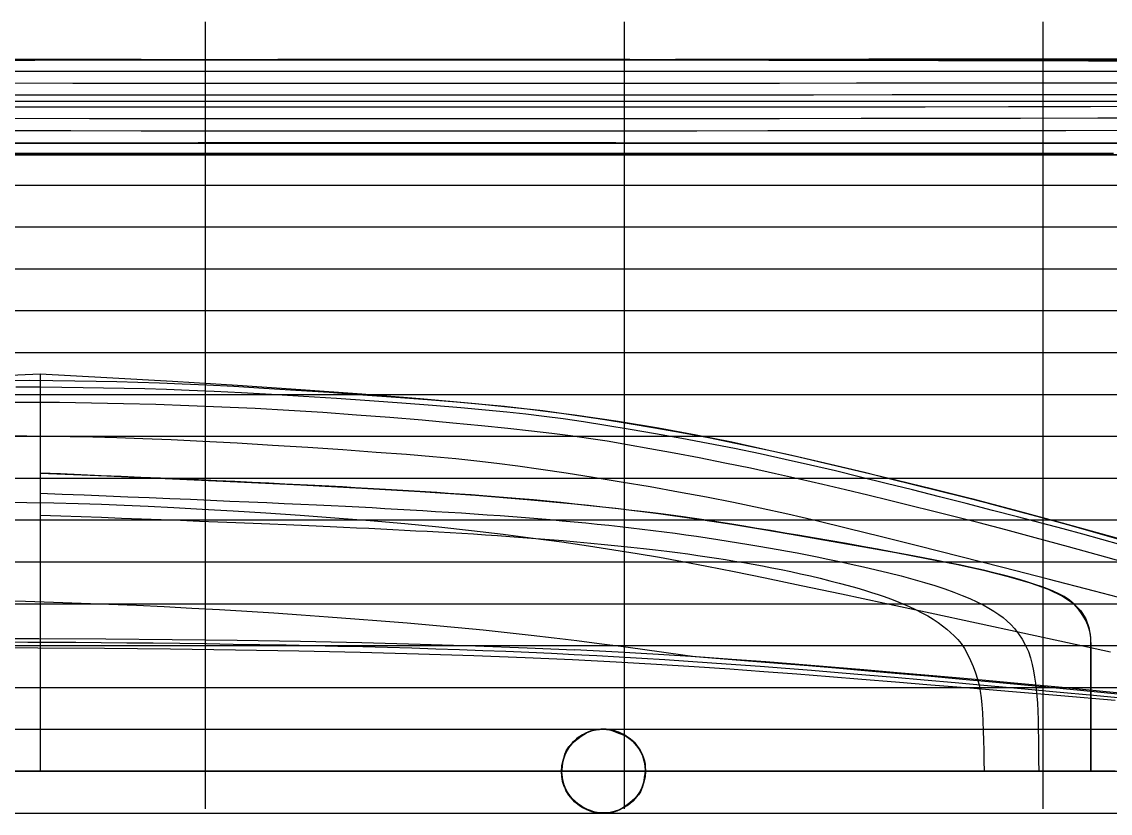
# Model space of a CAD drawing. Header units: metres. Extents: x -1.1 to 8.3, y -7.6 to 4.4.
# Drawn here: x 2.561 to 5.16, y -7.611 to -5.72 of the extents above; entities that cross this region are included whole.
import ezdxf

# ---------------------------------------------------------------- set-up
doc = ezdxf.new("R2010")
doc.units = ezdxf.units.M

msp = doc.modelspace()

# ---------------------------------------------------------------- linework, layer by layer
at = {"layer": 'buttockgrid', "color": 9}
for p, q in [((-0.175059, -5.81), (7.177433, -5.81)), ((-0.175059, -5.91), (7.177433, -5.91)), ((-0.175059, -6.01), (7.177433, -6.01)), ((-0.175059, -6.11), (7.177433, -6.11)), ((-0.175059, -6.21), (7.177433, -6.21)), ((-0.175059, -6.31), (7.177433, -6.31)), ((-0.175059, -6.41), (7.177433, -6.41)), ((-0.175059, -6.51), (7.177433, -6.51)), ((-0.175059, -6.61), (7.177433, -6.61)), ((-0.175059, -6.71), (7.177433, -6.71)), ((-0.175059, -6.81), (7.177433, -6.81)), ((-0.175059, -6.91), (7.177433, -6.91)), ((-0.175059, -7.01), (7.177433, -7.01)), ((-0.175059, -7.11), (7.177433, -7.11)), ((-0.175059, -7.21), (7.177433, -7.21)), ((-0.175059, -7.31), (7.177433, -7.31)), ((-0.175059, -7.41), (7.177433, -7.41)), ((-0.175059, -7.51), (7.177433, -7.51)), ((-0.175059, -7.61), (7.177433, -7.61))]:
    msp.add_line(p, q, dxfattribs=at)
at = {"layer": 'Center', "color": 1}
msp.add_line((-0.175059, -7.51), (7.177433, -7.51), dxfattribs=at)
at = {"layer": 'Knuckle_lines', "color": 7}
for points in [[(0.1436, -5.8228), (0.2051, -5.8185), (0.2871, -5.8153), (0.3965, -5.8131), (0.54, -5.8116), (0.7246, -5.8106), (0.957, -5.8102), (1.2441, -5.81), (1.5928, -5.81), (2.0098, -5.81), (2.478, -5.81), (2.9805, -5.81), (3.5, -5.81), (4.0195, -5.81), (4.522, -5.81), (4.9902, -5.81), (5.4072, -5.81), (5.7559, -5.81)], [(0.875, -5.81), (1.5313, -5.81), (2.1875, -5.81), (2.8438, -5.81), (3.5, -5.81), (4.1563, -5.81), (4.8125, -5.81), (5.4688, -5.81), (6.125, -5.81)], [(6.125, -6.0375), (5.4688, -6.0375), (4.8125, -6.0375), (4.1563, -6.0375), (3.5, -6.0375), (2.8438, -6.0375), (2.1875, -6.0375), (1.5313, -6.0375), (0.875, -6.0375)], [(2.4439, -6.5685), (2.6052, -6.5607)], [(2.6052, -6.5607), (2.6052, -6.5903), (2.6052, -6.62), (2.6052, -6.6497), (2.6052, -6.6793), (2.6052, -6.709), (2.6052, -6.7387), (2.6052, -6.7683), (2.6052, -6.798)], [(2.6052, -6.5607), (2.7639, -6.5697), (2.9212, -6.5788), (3.0761, -6.5882), (3.2271, -6.598), (3.373, -6.6084), (3.5127, -6.6195), (3.6447, -6.6315), (3.7678, -6.6445), (3.8808, -6.6586), (3.9849, -6.6737), (4.0814, -6.6897), (4.1716, -6.7064), (4.2567, -6.7237), (4.338, -6.7414), (4.4168, -6.7594), (4.4942, -6.7775), (4.5717, -6.7956), (4.6517, -6.8146), (4.7366, -6.8353), (4.829, -6.8586), (4.9312, -6.8854), (5.0459, -6.9165), (5.1754, -6.9528)], [(2.6052, -6.798), (2.7639, -6.8047), (2.9212, -6.8116), (3.0761, -6.8186), (3.2271, -6.826), (3.373, -6.8338), (3.5127, -6.8421), (3.6447, -6.8511), (3.7678, -6.8609), (3.8808, -6.8714), (3.9849, -6.8828), (4.0814, -6.8948), (4.1716, -6.9073), (4.2567, -6.9203), (4.338, -6.9335), (4.4168, -6.947), (4.4942, -6.9606), (4.5717, -6.9742), (4.648, -6.9879), (4.7219, -7.0017), (4.7921, -7.0157), (4.8575, -7.0301), (4.9168, -7.0448), (4.9689, -7.06), (5.0125, -7.0756)], [(2.6052, -6.798), (2.6052, -6.8277), (2.6052, -6.8578), (2.6052, -6.8889), (2.6052, -6.9213), (2.6052, -6.9556), (2.6052, -6.9922), (2.6052, -7.0316), (2.6052, -7.0743), (2.6052, -7.1206), (2.6052, -7.1702), (2.6052, -7.2226), (2.6052, -7.2773), (2.6052, -7.3339), (2.6052, -7.3918), (2.6052, -7.4507), (2.6052, -7.51)], [(5.0125, -7.0756), (5.0464, -7.0919), (5.0718, -7.109), (5.09, -7.1271), (5.1021, -7.1464), (5.1093, -7.1672), (5.113, -7.1897), (5.1142, -7.214), (5.1142, -7.2404)], [(2.4415, -7.1935), (2.6017, -7.1934), (2.7615, -7.1939), (2.9198, -7.1952), (3.0752, -7.1971), (3.2267, -7.1997), (3.3729, -7.2028), (3.5126, -7.2064), (3.6447, -7.2105), (3.7678, -7.2151), (3.8808, -7.2201)], [(5.1718, -7.3416), (5.042, -7.3302), (4.9272, -7.3204), (4.8248, -7.3118), (4.7323, -7.3042), (4.6473, -7.2973), (4.5673, -7.2909), (4.4897, -7.2848), (4.4121, -7.2787), (4.3333, -7.2726), (4.2519, -7.2666), (4.1668, -7.2608), (4.0766, -7.2551), (3.9801, -7.2496), (3.876, -7.2444), (3.7631, -7.2394), (3.6402, -7.2348), (3.5083, -7.2306), (3.3688, -7.2268), (3.2228, -7.2235), (3.0716, -7.2207), (2.9164, -7.2185), (2.7584, -7.2169), (2.5989, -7.2159), (2.439, -7.2157)], [(7.0022, -7.51), (6.7662, -7.4854), (6.5327, -7.461), (6.3041, -7.4373), (6.083, -7.4143), (5.8717, -7.3926), (5.6729, -7.3722), (5.4889, -7.3536), (5.3222, -7.3369), (5.1754, -7.3226), (5.0459, -7.3102), (4.9312, -7.2995), (4.829, -7.2903), (4.7366, -7.2822), (4.6517, -7.275), (4.5717, -7.2683), (4.4942, -7.2619), (4.4168, -7.2555), (4.338, -7.2492), (4.2567, -7.243), (4.1716, -7.2369), (4.0814, -7.231), (3.9849, -7.2254), (3.8808, -7.2201)], [(5.1142, -7.2404), (5.1142, -7.269), (5.1142, -7.2997), (5.1142, -7.3322), (5.1142, -7.366), (5.1142, -7.401), (5.1142, -7.4369), (5.1142, -7.4733), (5.1142, -7.51)], [(3.9494, -7.4094), (3.9364, -7.4103), (3.9236, -7.413), (3.9113, -7.4174), (3.8997, -7.4233), (3.8888, -7.4306), (3.879, -7.4392), (3.8704, -7.449), (3.8631, -7.4598), (3.8575, -7.4716), (3.8535, -7.484), (3.851, -7.4969), (3.8502, -7.5101), (3.851, -7.5232), (3.8534, -7.536), (3.8575, -7.5484), (3.8631, -7.5602), (3.8704, -7.5709), (3.8792, -7.5807), (3.8891, -7.5892), (3.9001, -7.5965), (3.9118, -7.6023), (3.9242, -7.6067), (3.937, -7.6094), (3.95, -7.6103), (3.963, -7.6094), (3.9757, -7.6067), (3.9881, -7.6023), (3.9998, -7.5964), (4.0108, -7.5892), (4.0208, -7.5806), (4.0295, -7.5709), (4.0369, -7.5602), (4.0426, -7.5485), (4.0468, -7.5361), (4.0494, -7.5233), (4.0503, -7.5102), (4.0496, -7.4972), (4.0472, -7.4843), (4.0432, -7.4719), (4.0374, -7.4602), (4.0301, -7.4493), (4.0212, -7.4395), (4.0111, -7.4309), (3.9999, -7.4235), (3.988, -7.4176), (3.9754, -7.4131), (3.9625, -7.4103), (3.9494, -7.4094)], [(4.0374, -7.4602), (4.0432, -7.4719), (4.0472, -7.4843), (4.0496, -7.4972), (4.0503, -7.5102), (4.0494, -7.5233), (4.0468, -7.5361), (4.0426, -7.5485), (4.0369, -7.5602), (4.0295, -7.5709), (4.0207, -7.5806), (4.0108, -7.5892), (3.9998, -7.5964), (3.9881, -7.6023), (3.9757, -7.6067), (3.963, -7.6094), (3.95, -7.6103), (3.937, -7.6094), (3.9242, -7.6067), (3.9118, -7.6023), (3.9001, -7.5965), (3.8891, -7.5892), (3.8792, -7.5807), (3.8704, -7.5709), (3.8631, -7.5602), (3.8575, -7.5484), (3.8534, -7.536), (3.851, -7.5232), (3.8502, -7.5101), (3.851, -7.4969), (3.8535, -7.484), (3.8575, -7.4716), (3.8631, -7.4598), (3.8704, -7.449), (3.879, -7.4392), (3.8888, -7.4306), (3.8997, -7.4233), (3.9113, -7.4174), (3.9236, -7.413), (3.9364, -7.4103), (3.9494, -7.4094), (3.9625, -7.4103), (3.9754, -7.4131), (3.988, -7.4176), (3.9999, -7.4235), (4.0111, -7.4309), (4.0212, -7.4395), (4.0301, -7.4493), (4.0374, -7.4602)], [(5.1718, -7.51), (5.042, -7.51), (4.9272, -7.51), (4.8248, -7.51), (4.7323, -7.51), (4.6473, -7.51), (4.5673, -7.51), (4.4897, -7.51), (4.4121, -7.51), (4.3333, -7.51), (4.2519, -7.51), (4.1668, -7.51), (4.0766, -7.51), (3.9801, -7.51), (3.876, -7.51), (3.7631, -7.51), (3.6402, -7.51), (3.5083, -7.51), (3.3688, -7.51), (3.2228, -7.51), (3.0716, -7.51), (2.9164, -7.51), (2.7584, -7.51), (2.5989, -7.51), (2.439, -7.51)], [(2.6052, -7.51), (2.7639, -7.51), (2.9212, -7.51), (3.0761, -7.51), (3.2271, -7.51), (3.373, -7.51), (3.5127, -7.51), (3.6447, -7.51), (3.7678, -7.51), (3.8808, -7.51), (3.9849, -7.51), (4.0814, -7.51), (4.1716, -7.51), (4.2567, -7.51), (4.338, -7.51), (4.4168, -7.51), (4.4942, -7.51), (4.5717, -7.51), (4.6492, -7.51), (4.7267, -7.51), (4.8042, -7.51), (4.8817, -7.51), (4.9592, -7.51), (5.0367, -7.51), (5.1142, -7.51)], [(5.1142, -7.51), (5.3502, -7.51), (5.5862, -7.51), (5.8222, -7.51), (6.0582, -7.51), (6.2942, -7.51), (6.5302, -7.51), (6.7662, -7.51), (7.0022, -7.51)]]:
    msp.add_lwpolyline(points, dxfattribs=at)
at = {"layer": 'stationgrid', "color": 9}
for p, q in [((3, -7.600016), (3, -5.719984)), ((4, -7.600016), (4, -5.719984)), ((5, -7.600016), (5, -5.719984))]:
    msp.add_line(p, q, dxfattribs=at)
at = {"layer": 'waterlines', "color": 135}
for points in [[(5.2612, -5.8141), (5.1168, -5.8135), (4.9584, -5.8131), (4.7861, -5.8126), (4.6014, -5.8122), (4.406, -5.8119), (4.2016, -5.8116), (3.9898, -5.8114), (3.7724, -5.8112), (3.551, -5.8111), (3.3272, -5.8111), (3.1027, -5.8112), (2.8792, -5.8113), (2.6583, -5.8116), (2.4417, -5.812)], [(2.4498, -5.8116), (2.5923, -5.8114), (2.7455, -5.8113), (2.9117, -5.8112), (3.0927, -5.8111), (3.2869, -5.811), (3.491, -5.811), (3.702, -5.8111), (3.9166, -5.8112), (4.1319, -5.8113), (4.3447, -5.8115), (4.5518, -5.8118), (4.7502, -5.8122), (4.9367, -5.8127), (5.1083, -5.8133), (5.2625, -5.814)], [(5.197, -5.8138), (5.008, -5.8129), (4.8133, -5.8121), (4.6145, -5.8115), (4.4132, -5.8111), (4.211, -5.8108), (4.0096, -5.8107), (3.8105, -5.8106), (3.6155, -5.8106), (3.426, -5.8107), (3.2438, -5.8109), (3.0705, -5.8111), (2.9076, -5.8113), (2.7554, -5.8115), (2.6126, -5.8117), (2.4774, -5.8119)], [(5.2141, -5.8128), (5.0406, -5.8123), (4.8625, -5.8119), (4.6825, -5.8115), (4.5035, -5.8112), (4.3284, -5.8111), (4.1598, -5.8109), (4.0004, -5.8108), (3.8501, -5.8107), (3.7062, -5.8107), (3.5662, -5.8106), (3.4274, -5.8106), (3.2872, -5.8107), (3.1431, -5.8107), (2.9924, -5.8108), (2.8326, -5.8109), (2.6636, -5.8111), (2.4882, -5.8113)], [(5.1666, -5.8115), (5.0109, -5.8113), (4.8507, -5.8111), (4.687, -5.811), (4.5205, -5.8108), (4.3521, -5.8107), (4.1826, -5.8106), (4.013, -5.8105), (3.8438, -5.8104), (3.6752, -5.8104), (3.5072, -5.8104), (3.3396, -5.8105), (3.1724, -5.8105), (3.0056, -5.8106), (2.8391, -5.8106), (2.6729, -5.8107), (2.5068, -5.8108)], [(5.2319, -5.8093), (5.0726, -5.8091), (4.9101, -5.8091), (4.7464, -5.8092), (4.5836, -5.8095), (4.4239, -5.8098), (4.2695, -5.8101), (4.1224, -5.8105), (3.9841, -5.8107), (3.8533, -5.8109), (3.7281, -5.8111), (3.6066, -5.8112), (3.4868, -5.8112), (3.3668, -5.8111), (3.2447, -5.811), (3.1184, -5.8109), (2.9862, -5.8107), (2.846, -5.8104), (2.6971, -5.8101), (2.5413, -5.8097)], [(5.3179, -5.8135), (5.15, -5.813), (4.9756, -5.8125), (4.7957, -5.8121), (4.6118, -5.8117), (4.4249, -5.8114), (4.2362, -5.8111), (4.0471, -5.8109), (3.8585, -5.8108), (3.6707, -5.8107), (3.4835, -5.8107), (3.2971, -5.8108), (3.1111, -5.8109), (2.9256, -5.811), (2.7406, -5.8112), (2.5558, -5.8114)], [(2.389, -5.8382), (2.5949, -5.8383), (2.7972, -5.8383), (2.9939, -5.8382), (3.1835, -5.8382), (3.3663, -5.8382), (3.5433, -5.8382), (3.715, -5.8382), (3.8824, -5.8382), (4.0461, -5.8381), (4.207, -5.8381), (4.3658, -5.8381), (4.5232, -5.8381), (4.6802, -5.838), (4.8373, -5.838), (4.9954, -5.8379), (5.1549, -5.8379), (5.3147, -5.8378)], [(2.4947, -5.8662), (2.683, -5.8663), (2.8725, -5.8664), (3.062, -5.8665), (3.251, -5.8666), (3.4392, -5.8666), (3.6269, -5.8665), (3.8138, -5.8665), (4, -5.8664), (4.1856, -5.8664), (4.3704, -5.8663), (4.5544, -5.8662), (4.7377, -5.8661), (4.9203, -5.866), (5.102, -5.8659), (5.2821, -5.8657)], [(2.5023, -5.8946), (2.6937, -5.8947), (2.8875, -5.8948), (3.0832, -5.8948), (3.2801, -5.8948), (3.4776, -5.8947), (3.6751, -5.8946), (3.8719, -5.8945), (4.0675, -5.8944), (4.261, -5.8943), (4.452, -5.8942), (4.6398, -5.8941), (4.8237, -5.894), (5.0032, -5.894), (5.1775, -5.894)], [(2.4547, -5.9228), (2.658, -5.923), (2.8636, -5.9231), (3.0705, -5.9232), (3.2782, -5.9234), (3.4862, -5.9235), (3.6941, -5.9235), (3.9015, -5.9235), (4.1081, -5.9235), (4.3133, -5.9234), (4.5168, -5.9232), (4.7183, -5.9229), (4.9172, -5.9226), (5.1132, -5.922), (5.3052, -5.9214)], [(5.3113, -5.9503), (5.1309, -5.9506), (4.9463, -5.9509), (4.7578, -5.9512), (4.5659, -5.9514), (4.3706, -5.9516), (4.1724, -5.9517), (3.9714, -5.9518), (3.7679, -5.9519), (3.5622, -5.9519), (3.3545, -5.9519), (3.145, -5.9518), (2.9342, -5.9517), (2.7224, -5.9515), (2.5114, -5.9512)], [(2.5032, -5.98), (2.6781, -5.9801), (2.8463, -5.9802), (3.0053, -5.9803), (3.1553, -5.9803), (3.299, -5.9803), (3.4389, -5.9803), (3.5776, -5.9803), (3.7179, -5.9803), (3.8621, -5.9803), (4.0131, -5.9803), (4.1732, -5.9802), (4.3423, -5.9801), (4.5178, -5.98), (4.6969, -5.9799), (4.8767, -5.9797), (5.0544, -5.9795), (5.2273, -5.9793)], [(2.5372, -6.0092), (2.6929, -6.009), (2.8418, -6.0089), (2.9821, -6.0087), (3.1145, -6.0086), (3.2408, -6.0086), (3.3631, -6.0085), (3.4831, -6.0085), (3.6029, -6.0085), (3.7244, -6.0086), (3.8494, -6.0086), (3.9799, -6.0087), (4.1178, -6.0088), (4.2644, -6.009), (4.4183, -6.0091), (4.5776, -6.0093), (4.7399, -6.0094), (4.9033, -6.0095), (5.0656, -6.0095), (5.2247, -6.0094)], [(5.1678, -6.0345), (5.0608, -6.0345), (4.9539, -6.0345), (4.8469, -6.0345), (4.74, -6.0345), (4.633, -6.0345), (4.526, -6.0345), (4.4191, -6.0345), (4.3121, -6.0345), (4.2052, -6.0345), (4.0982, -6.0345), (3.9913, -6.0345), (3.8843, -6.0345), (3.7773, -6.0345), (3.6704, -6.0345), (3.5634, -6.0345), (3.4565, -6.0345), (3.3495, -6.0345), (3.2426, -6.0345), (3.1356, -6.0345), (3.0286, -6.0345), (2.9217, -6.0345), (2.8147, -6.0345), (2.7078, -6.0345), (2.6008, -6.0345), (2.4939, -6.0345)], [(2.5274, -6.0375), (2.6344, -6.0375), (2.7413, -6.0375), (2.8483, -6.0375), (2.9553, -6.0375), (3.0622, -6.0375), (3.1692, -6.0375), (3.2761, -6.0375), (3.3831, -6.0375), (3.49, -6.0375), (3.597, -6.0375), (3.704, -6.0375), (3.8109, -6.0375), (3.9179, -6.0375), (4.0248, -6.0375), (4.1318, -6.0375), (4.2387, -6.0375), (4.3457, -6.0375), (4.4527, -6.0375), (4.5596, -6.0375), (4.6666, -6.0375), (4.7735, -6.0375), (4.8805, -6.0375), (4.9874, -6.0375), (5.0944, -6.0375), (5.2013, -6.0375)], [(5.2218, -6.9679), (5.1424, -6.9452), (5.0675, -6.9242), (4.9975, -6.9049), (4.9318, -6.8873), (4.8696, -6.871), (4.8099, -6.8557), (4.7516, -6.841), (4.694, -6.8267), (4.6358, -6.8124), (4.5767, -6.7978), (4.5165, -6.7833), (4.4552, -6.7688), (4.393, -6.7545), (4.3299, -6.7406), (4.2658, -6.7271), (4.2011, -6.7142), (4.1363, -6.7021), (4.0727, -6.6908), (4.0113, -6.6804), (3.9531, -6.671), (3.8991, -6.6628), (3.8503, -6.6557), (3.8052, -6.6497), (3.7606, -6.6443), (3.7134, -6.6393), (3.6606, -6.6343), (3.5992, -6.629), (3.5297, -6.6233), (3.4543, -6.6174), (3.3753, -6.6116), (3.2949, -6.6059), (3.2153, -6.6005), (3.1388, -6.5957), (3.0676, -6.5915), (3.003, -6.5881), (2.9442, -6.5854), (2.8897, -6.5833), (2.8382, -6.5816), (2.7883, -6.5802), (2.7386, -6.579), (2.688, -6.5781), (2.6355, -6.5774), (2.5802, -6.5771), (2.5211, -6.5773)], [(5.1858, -6.9693), (5.1401, -6.9564), (5.0953, -6.9441), (5.0482, -6.9314), (4.9961, -6.9176), (4.9393, -6.9027), (4.879, -6.887), (4.8163, -6.8709), (4.7524, -6.8546), (4.6884, -6.8384), (4.6255, -6.8227), (4.5642, -6.8075), (4.5039, -6.7929), (4.4442, -6.7789), (4.3844, -6.7653), (4.3242, -6.7522), (4.2629, -6.7394), (4.2003, -6.7271), (4.1372, -6.7153), (4.0746, -6.7041), (4.0138, -6.6937), (3.956, -6.6843), (3.9022, -6.6759), (3.8536, -6.6687), (3.8089, -6.6626), (3.7651, -6.6572), (3.7193, -6.6523), (3.6683, -6.6474), (3.6093, -6.6422), (3.5422, -6.6367), (3.4689, -6.631), (3.3917, -6.6254), (3.3127, -6.6199), (3.234, -6.6147), (3.1577, -6.6101), (3.086, -6.6061), (3.0206, -6.6029), (2.9611, -6.6004), (2.9063, -6.5986), (2.8548, -6.5971), (2.8053, -6.596), (2.7565, -6.5951), (2.7072, -6.5943), (2.6564, -6.5936), (2.6032, -6.5931), (2.5468, -6.5929)], [(5.2474, -7.0265), (5.1498, -6.999), (5.0607, -6.9742), (4.9813, -6.9525), (4.9109, -6.9337), (4.8476, -6.9172), (4.7899, -6.9025), (4.736, -6.889), (4.6843, -6.8762), (4.633, -6.8637), (4.5811, -6.851), (4.5282, -6.8381), (4.474, -6.8253), (4.4183, -6.8123), (4.3606, -6.7995), (4.301, -6.7866), (4.2399, -6.774), (4.1786, -6.7619), (4.1187, -6.7504), (4.0612, -6.7397), (4.0076, -6.7302), (3.9591, -6.7221), (3.9147, -6.7151), (3.8717, -6.709), (3.8271, -6.7032), (3.778, -6.6975), (3.722, -6.6915), (3.6591, -6.6851), (3.5903, -6.6786), (3.5168, -6.672), (3.4398, -6.6655), (3.3603, -6.6593), (3.2796, -6.6536), (3.1987, -6.6485), (3.1184, -6.644), (3.0387, -6.6402), (2.9597, -6.637), (2.8814, -6.6344), (2.8039, -6.6323), (2.7271, -6.6308), (2.6512, -6.6298), (2.5762, -6.6293), (2.5023, -6.6292)], [(5.233, -7.1089), (5.1225, -7.0802), (5.0122, -7.0517), (4.9042, -7.0238), (4.8005, -6.9972), (4.7031, -6.9724), (4.6139, -6.95), (4.5331, -6.9301), (4.4592, -6.9124), (4.3903, -6.8965), (4.3247, -6.8819), (4.2605, -6.8685), (4.196, -6.8557), (4.1296, -6.8433), (4.0613, -6.8312), (3.9927, -6.8196), (3.9254, -6.8086), (3.8607, -6.7985), (3.8003, -6.7895), (3.7455, -6.7818), (3.6958, -6.7752), (3.6477, -6.7695), (3.5979, -6.7643), (3.5429, -6.7592), (3.4794, -6.754), (3.4069, -6.7485), (3.3278, -6.7428), (3.2445, -6.7372), (3.1594, -6.7319), (3.075, -6.7269), (2.9937, -6.7225), (2.918, -6.7189), (2.8497, -6.7161), (2.7878, -6.714), (2.7307, -6.7126), (2.6769, -6.7116), (2.6249, -6.7108), (2.5731, -6.7102), (2.5203, -6.7097)], [(5.1142, -7.51), (5.1141, -7.4725), (5.1141, -7.4354), (5.1141, -7.3992), (5.114, -7.3644), (5.114, -7.3314), (5.114, -7.3006), (5.114, -7.2725), (5.1141, -7.2475), (5.1141, -7.2261), (5.1142, -7.2088), (5.1141, -7.1951), (5.1133, -7.1837), (5.1112, -7.1731), (5.1072, -7.1616), (5.1013, -7.1489), (5.0936, -7.1358), (5.0844, -7.1229), (5.0741, -7.1112), (5.0628, -7.1013), (5.0506, -7.0932), (5.0378, -7.0863), (5.0243, -7.0803), (5.0103, -7.0748), (4.9956, -7.0693), (4.9802, -7.0639), (4.9638, -7.0585), (4.946, -7.053), (4.9267, -7.0475), (4.9056, -7.0419), (4.8827, -7.0361), (4.8579, -7.0303), (4.8314, -7.0244), (4.8033, -7.0183), (4.7736, -7.0122), (4.7425, -7.0059), (4.7099, -6.9996), (4.676, -6.9931), (4.6409, -6.9866), (4.6047, -6.9799), (4.5677, -6.9733), (4.5303, -6.9666), (4.4929, -6.96), (4.4556, -6.9536), (4.419, -6.9473), (4.3833, -6.9412), (4.3489, -6.9354), (4.3161, -6.93), (4.2853, -6.9249), (4.2568, -6.9203), (4.2308, -6.9161), (4.2068, -6.9123), (4.1841, -6.9089), (4.1621, -6.9056), (4.1401, -6.9025), (4.1176, -6.8994), (4.0937, -6.8963), (4.0679, -6.8931), (4.0401, -6.8897), (4.0105, -6.8862), (3.9796, -6.8826), (3.9475, -6.8791), (3.9147, -6.8755), (3.8815, -6.872), (3.8482, -6.8686), (3.8152, -6.8653), (3.7828, -6.8622), (3.7513, -6.8594), (3.7208, -6.8568), (3.6912, -6.8544), (3.6624, -6.8522), (3.6342, -6.8501), (3.6065, -6.8482), (3.5792, -6.8464), (3.5521, -6.8446), (3.5252, -6.8429), (3.4982, -6.8412), (3.4711, -6.8396), (3.4436, -6.8379), (3.4156, -6.8363), (3.3869, -6.8346), (3.3573, -6.8329), (3.3266, -6.8312), (3.2946, -6.8295), (3.2612, -6.8277), (3.2261, -6.8259), (3.1893, -6.8241), (3.1508, -6.8223), (3.1108, -6.8204), (3.0694, -6.8184), (3.0266, -6.8165), (2.9827, -6.8145), (2.9378, -6.8125), (2.892, -6.8104), (2.8454, -6.8084), (2.7981, -6.8063), (2.7503, -6.8043), (2.7022, -6.8022), (2.6538, -6.8001), (2.6052, -6.798)], [(2.6052, -6.846), (2.6578, -6.8482), (2.7102, -6.8503), (2.7623, -6.8524), (2.8139, -6.8545), (2.8648, -6.8566), (2.9148, -6.8586), (2.9639, -6.8607), (3.0117, -6.8627), (3.0582, -6.8647), (3.1032, -6.8666), (3.1465, -6.8685), (3.1879, -6.8703), (3.2273, -6.8721), (3.2646, -6.8739), (3.2999, -6.8756), (3.3337, -6.8773), (3.3661, -6.879), (3.3975, -6.8806), (3.4282, -6.8823), (3.4584, -6.884), (3.4885, -6.8857), (3.5187, -6.8875), (3.5492, -6.8894), (3.5799, -6.8913), (3.6108, -6.8933), (3.6417, -6.8954), (3.6726, -6.8975), (3.7033, -6.8997), (3.7338, -6.902), (3.7639, -6.9043), (3.7935, -6.9067), (3.8227, -6.9092), (3.8514, -6.9118), (3.8798, -6.9144), (3.9077, -6.9171), (3.9353, -6.9199), (3.9626, -6.9228), (3.9897, -6.9257), (4.0164, -6.9287), (4.0429, -6.9318), (4.0691, -6.935), (4.0952, -6.9384), (4.1211, -6.9418), (4.1468, -6.9453), (4.1724, -6.9489), (4.1978, -6.9526), (4.2231, -6.9565), (4.2481, -6.9604), (4.2728, -6.9644), (4.2971, -6.9684), (4.3209, -6.9724), (4.3442, -6.9764), (4.3671, -6.9804), (4.3898, -6.9845), (4.4128, -6.9888), (4.4363, -6.9933), (4.4606, -6.9982), (4.4863, -7.0034), (4.5135, -7.0092), (4.542, -7.0154), (4.5715, -7.022), (4.6014, -7.029), (4.6313, -7.0362), (4.6608, -7.0437), (4.6893, -7.0513), (4.7165, -7.0591), (4.7418, -7.0668), (4.7653, -7.0746), (4.7869, -7.0823), (4.8068, -7.0901), (4.8249, -7.0978), (4.8415, -7.1055), (4.8566, -7.1131), (4.8703, -7.1207), (4.8827, -7.1282), (4.894, -7.1356), (4.9043, -7.143), (4.9138, -7.1507), (4.9229, -7.1593), (4.9321, -7.1695), (4.9412, -7.1816), (4.95, -7.195), (4.958, -7.2095), (4.9648, -7.2245), (4.9702, -7.2397), (4.9742, -7.255), (4.9773, -7.2702), (4.9797, -7.2853), (4.9818, -7.3001), (4.9836, -7.3151), (4.9851, -7.3308), (4.9863, -7.3478), (4.9873, -7.3666), (4.988, -7.3874), (4.9886, -7.4099), (4.9889, -7.4338), (4.9892, -7.4586), (4.9893, -7.4841), (4.9895, -7.51)], [(5.1607, -7.2255), (5.0587, -7.2036), (4.9513, -7.1804), (4.841, -7.1566), (4.7303, -7.1328), (4.622, -7.1095), (4.5185, -7.0874), (4.4224, -7.0671), (4.3364, -7.0491), (4.262, -7.0338), (4.1971, -7.0208), (4.1388, -7.0097), (4.0843, -6.9999), (4.0306, -6.9908), (3.9747, -6.9818), (3.9147, -6.9726), (3.8504, -6.9633), (3.7822, -6.954), (3.7103, -6.9449), (3.6351, -6.936), (3.5568, -6.9275), (3.4757, -6.9196), (3.3926, -6.9123), (3.3087, -6.9056), (3.2254, -6.8995), (3.1439, -6.894), (3.0657, -6.8891), (2.9919, -6.8848), (2.9239, -6.8811), (2.8625, -6.878), (2.8058, -6.8755), (2.7511, -6.8734), (2.6958, -6.8716), (2.6372, -6.8702), (2.5727, -6.8691), (2.5013, -6.8682)], [(2.6052, -6.8983), (2.6541, -6.9001), (2.7028, -6.9019), (2.7513, -6.9037), (2.7993, -6.9055), (2.8468, -6.9073), (2.8937, -6.909), (2.9398, -6.9108), (2.985, -6.9125), (3.0291, -6.9142), (3.072, -6.9159), (3.1136, -6.9176), (3.1537, -6.9192), (3.1923, -6.9208), (3.2291, -6.9224), (3.2642, -6.9239), (3.2976, -6.9254), (3.3296, -6.9269), (3.3603, -6.9284), (3.39, -6.9298), (3.4188, -6.9313), (3.4469, -6.9327), (3.4746, -6.9341), (3.5019, -6.9356), (3.5291, -6.9371), (3.5564, -6.9386), (3.5838, -6.9401), (3.6115, -6.9417), (3.6396, -6.9434), (3.6681, -6.9452), (3.6971, -6.9471), (3.7269, -6.9492), (3.7575, -6.9515), (3.7889, -6.9539), (3.8211, -6.9565), (3.8538, -6.9593), (3.8867, -6.9622), (3.9196, -6.9652), (3.9522, -6.9683), (3.9843, -6.9715), (4.0155, -6.9748), (4.0456, -6.9781), (4.0744, -6.9813), (4.1016, -6.9846), (4.1273, -6.9879), (4.1517, -6.9912), (4.1751, -6.9945), (4.1978, -6.9978), (4.2199, -7.0012), (4.2417, -7.0047), (4.2634, -7.0083), (4.2853, -7.0119), (4.3074, -7.0158), (4.3296, -7.0198), (4.352, -7.024), (4.3747, -7.0285), (4.3976, -7.0332), (4.4209, -7.0383), (4.4444, -7.0437), (4.4678, -7.0494), (4.4909, -7.0552), (4.5133, -7.061), (4.5348, -7.0668), (4.555, -7.0724), (4.5736, -7.0778), (4.5905, -7.0829), (4.6061, -7.0879), (4.6208, -7.093), (4.6353, -7.0983), (4.6499, -7.1039), (4.665, -7.1102), (4.6804, -7.1169), (4.6957, -7.1241), (4.7106, -7.1315), (4.7246, -7.1393), (4.7374, -7.1471), (4.7492, -7.1551), (4.76, -7.1631), (4.7699, -7.1709), (4.7792, -7.1787), (4.7879, -7.1866), (4.7962, -7.1952), (4.8042, -7.2053), (4.812, -7.2172), (4.8196, -7.2307), (4.8267, -7.2453), (4.8332, -7.2604), (4.8387, -7.2754), (4.8433, -7.29), (4.847, -7.3044), (4.8499, -7.3192), (4.8521, -7.3348), (4.8539, -7.3519), (4.8553, -7.3709), (4.8564, -7.3915), (4.8573, -7.4135), (4.8579, -7.4367), (4.8585, -7.4607), (4.8589, -7.4852), (4.8593, -7.51)], [(5.1944, -7.3276), (5.0897, -7.3175), (4.9901, -7.3079), (4.8958, -7.299), (4.8073, -7.2908), (4.7246, -7.2833), (4.6471, -7.2764), (4.5742, -7.27), (4.5053, -7.2641), (4.4398, -7.2586), (4.377, -7.2534), (4.3165, -7.2485), (4.2574, -7.2438), (4.1994, -7.2391), (4.1688, -7.2367), (4.1449, -7.2334), (4.0942, -7.2264), (4.0432, -7.2194), (3.9917, -7.2124), (3.9395, -7.2056), (3.8865, -7.1989), (3.8325, -7.1923), (3.7772, -7.1859), (3.7205, -7.1797), (3.6625, -7.1736), (3.6032, -7.1678), (3.5428, -7.1622), (3.4813, -7.1568), (3.419, -7.1516), (3.356, -7.1466), (3.2923, -7.1418), (3.228, -7.1372), (3.1633, -7.1328), (3.0983, -7.1287), (3.0329, -7.1248), (2.9672, -7.1211), (2.9014, -7.1178), (2.8353, -7.1146), (2.7691, -7.1118), (2.7028, -7.1093), (2.6364, -7.107), (2.57, -7.1051), (2.5036, -7.1035)], [(5.2117, -7.3377), (5.1201, -7.3291), (5.0321, -7.321), (4.948, -7.3133), (4.8674, -7.3059), (4.7902, -7.299), (4.7162, -7.2925), (4.6451, -7.2863), (4.5766, -7.2804), (4.5106, -7.2749), (4.4467, -7.2697), (4.3849, -7.2648), (4.3247, -7.2602), (4.2661, -7.2558), (4.2087, -7.2518), (4.1523, -7.2479), (4.0969, -7.2443), (4.0421, -7.2409), (3.9878, -7.2377), (3.9339, -7.2347), (3.88, -7.2319), (3.8261, -7.2292), (3.7719, -7.2267), (3.7172, -7.2244), (3.6621, -7.2222), (3.6063, -7.2202), (3.5498, -7.2183), (3.4926, -7.2165), (3.4345, -7.2149), (3.3756, -7.2133), (3.3157, -7.2119), (3.2548, -7.2106), (3.1927, -7.2093), (3.1298, -7.2082), (3.0661, -7.2072), (3.0022, -7.2062), (2.9384, -7.2054), (2.8749, -7.2046), (2.8122, -7.204), (2.7505, -7.2034), (2.6903, -7.2029), (2.6317, -7.2026), (2.5753, -7.2023), (2.5208, -7.2022)], [(3.9625, -7.4103), (3.9562, -7.4097), (3.9498, -7.4094), (3.9435, -7.4095), (3.9372, -7.4102), (3.9309, -7.4112), (3.9247, -7.4127), (3.9187, -7.4145), (3.9127, -7.4168), (3.9069, -7.4194), (3.9013, -7.4223), (3.8959, -7.4256), (3.8906, -7.4292), (3.8856, -7.4331), (3.8809, -7.4374), (3.8764, -7.4419), (3.8722, -7.4466), (3.8684, -7.4517), (3.8649, -7.4569), (3.8617, -7.4624), (3.859, -7.4681), (3.8566, -7.474), (3.8546, -7.48), (3.8529, -7.4862), (3.8517, -7.4924), (3.8508, -7.4987), (3.8503, -7.5051), (3.8502, -7.5114), (3.8505, -7.5178), (3.8511, -7.5241), (3.8522, -7.5304), (3.8536, -7.5366), (3.8554, -7.5427), (3.8575, -7.5486), (3.8601, -7.5544), (3.8631, -7.56), (3.8664, -7.5654), (3.8701, -7.5705), (3.8742, -7.5754), (3.8785, -7.58), (3.8832, -7.5844), (3.8881, -7.5884), (3.8932, -7.5922), (3.8986, -7.5956), (3.9042, -7.5987), (3.9099, -7.6015), (3.9158, -7.6039), (3.9218, -7.606), (3.9279, -7.6076), (3.9342, -7.6089), (3.9404, -7.6098), (3.9468, -7.6103), (3.9531, -7.6103), (3.9594, -7.6098), (3.9657, -7.6089), (3.9719, -7.6077), (3.978, -7.606), (3.984, -7.6039), (3.9899, -7.6015), (3.9956, -7.5987), (4.0012, -7.5956), (4.0066, -7.5922), (4.0117, -7.5885), (4.0166, -7.5844), (4.0213, -7.5801), (4.0257, -7.5755), (4.0297, -7.5706), (4.0335, -7.5655), (4.0369, -7.5601), (4.0399, -7.5546), (4.0425, -7.5488), (4.0448, -7.5429), (4.0466, -7.5368), (4.0481, -7.5306), (4.0492, -7.5244), (4.0499, -7.5181), (4.0503, -7.5117), (4.0502, -7.5054), (4.0498, -7.499), (4.0489, -7.4927), (4.0477, -7.4865), (4.0461, -7.4804), (4.0441, -7.4744), (4.0417, -7.4685), (4.0389, -7.4628), (4.0357, -7.4573), (4.0321, -7.4521), (4.0282, -7.447), (4.0239, -7.4423), (4.0194, -7.4378), (4.0145, -7.4336), (4.0094, -7.4297), (4.0041, -7.4261), (3.9986, -7.4228), (3.9929, -7.4198), (3.9871, -7.4172), (3.9811, -7.4149), (3.975, -7.413), (3.9688, -7.4116), (3.9625, -7.4103)], [(3.9754, -7.4131), (3.9819, -7.4159), (3.9883, -7.4188), (3.9946, -7.4217), (4.0005, -7.4247), (4.0061, -7.4278), (4.0113, -7.431), (4.0159, -7.4344), (4.0201, -7.438), (4.0239, -7.4418), (4.0274, -7.4458), (4.0306, -7.4501), (4.0337, -7.4546), (4.0366, -7.4593), (4.0392, -7.4641), (4.0417, -7.4688), (4.0439, -7.4735), (4.0458, -7.4782), (4.0474, -7.483), (4.0486, -7.4882), (4.0494, -7.4941), (4.0496, -7.5008), (4.0494, -7.5082), (4.0487, -7.5162), (4.0477, -7.5243), (4.0464, -7.5323), (4.0448, -7.5399), (4.0431, -7.5468), (4.0413, -7.5526), (4.0393, -7.5576), (4.0368, -7.562), (4.0338, -7.5662), (4.0299, -7.5705), (4.0251, -7.5752), (4.0195, -7.5802), (4.0133, -7.5853), (4.0068, -7.5903), (4.0002, -7.595), (3.9937, -7.5992), (3.9875, -7.6026), (3.9819, -7.6052), (3.9767, -7.607), (3.9717, -7.6082), (3.9667, -7.609), (3.9616, -7.6095), (3.9562, -7.6098), (3.9508, -7.6099), (3.9453, -7.6099), (3.9399, -7.6096), (3.9347, -7.6092), (3.9297, -7.6084), (3.9247, -7.6073), (3.9195, -7.6057), (3.914, -7.6034), (3.9081, -7.6003), (3.9016, -7.5965), (3.895, -7.5922), (3.8884, -7.5873), (3.8821, -7.5823), (3.8763, -7.5771), (3.8713, -7.5719), (3.8672, -7.5669), (3.864, -7.5621), (3.8614, -7.5575), (3.8593, -7.553), (3.8575, -7.5485), (3.8557, -7.5439), (3.854, -7.5392), (3.8526, -7.5341), (3.8515, -7.5285), (3.851, -7.522), (3.8509, -7.5148), (3.8513, -7.5069), (3.8521, -7.4988), (3.8533, -7.4907), (3.8547, -7.4829), (3.8564, -7.4757), (3.8582, -7.4695), (3.8601, -7.4642), (3.8624, -7.4596), (3.8651, -7.4553), (3.8685, -7.4511), (3.8727, -7.4465), (3.8777, -7.4416), (3.8833, -7.4365), (3.8894, -7.4315), (3.8959, -7.4266), (3.9027, -7.4221), (3.9095, -7.4183), (3.9164, -7.4151), (3.9231, -7.4127), (3.9298, -7.4111), (3.9362, -7.41), (3.9425, -7.4094), (3.9485, -7.4093), (3.9542, -7.4096), (3.9598, -7.4102), (3.9651, -7.4111), (3.9703, -7.4121), (3.9754, -7.4131)], [(3.9754, -7.4131), (3.9819, -7.4159), (3.9883, -7.4188), (3.9946, -7.4217), (4.0005, -7.4247), (4.0061, -7.4278), (4.0113, -7.431), (4.0159, -7.4344), (4.0201, -7.438), (4.0239, -7.4418), (4.0274, -7.4458), (4.0306, -7.4501), (4.0337, -7.4546), (4.0366, -7.4593), (4.0392, -7.4641), (4.0417, -7.4688), (4.0439, -7.4735), (4.0458, -7.4782), (4.0474, -7.483), (4.0486, -7.4882), (4.0494, -7.4941), (4.0496, -7.5008), (4.0494, -7.5082), (4.0487, -7.5162), (4.0477, -7.5243), (4.0464, -7.5323), (4.0448, -7.5399), (4.0431, -7.5468), (4.0413, -7.5526), (4.0393, -7.5576), (4.0368, -7.562), (4.0338, -7.5662), (4.0299, -7.5705), (4.0251, -7.5752), (4.0195, -7.5802), (4.0133, -7.5853), (4.0068, -7.5903), (4.0002, -7.595), (3.9937, -7.5992), (3.9875, -7.6026), (3.9819, -7.6052), (3.9767, -7.607), (3.9717, -7.6082), (3.9667, -7.609), (3.9616, -7.6095), (3.9562, -7.6098), (3.9508, -7.6099), (3.9453, -7.6099), (3.9399, -7.6096), (3.9347, -7.6092), (3.9297, -7.6084), (3.9247, -7.6073), (3.9195, -7.6057), (3.914, -7.6034), (3.9081, -7.6003), (3.9016, -7.5965), (3.895, -7.5922), (3.8884, -7.5873), (3.8821, -7.5823), (3.8763, -7.5771), (3.8713, -7.5719), (3.8672, -7.5669), (3.864, -7.5621), (3.8614, -7.5575), (3.8593, -7.553), (3.8575, -7.5485), (3.8557, -7.5439), (3.854, -7.5392), (3.8526, -7.5341), (3.8515, -7.5285), (3.851, -7.522), (3.8509, -7.5148), (3.8513, -7.5069), (3.8521, -7.4988), (3.8533, -7.4907), (3.8547, -7.4829), (3.8564, -7.4757), (3.8582, -7.4695), (3.8601, -7.4642), (3.8624, -7.4596), (3.8651, -7.4553), (3.8685, -7.4511), (3.8727, -7.4465), (3.8777, -7.4416), (3.8833, -7.4365), (3.8894, -7.4315), (3.8959, -7.4266), (3.9027, -7.4221), (3.9095, -7.4183), (3.9164, -7.4151), (3.9231, -7.4127), (3.9298, -7.4111), (3.9362, -7.41), (3.9425, -7.4094), (3.9485, -7.4093), (3.9542, -7.4096), (3.9598, -7.4102), (3.9651, -7.4111), (3.9703, -7.4121), (3.9754, -7.4131)], [(3.9754, -7.4131), (3.9819, -7.4159), (3.9883, -7.4188), (3.9946, -7.4217), (4.0005, -7.4247), (4.0061, -7.4278), (4.0113, -7.431), (4.0159, -7.4344), (4.0201, -7.438), (4.0239, -7.4418), (4.0274, -7.4458), (4.0306, -7.4501), (4.0337, -7.4546), (4.0366, -7.4593), (4.0392, -7.4641), (4.0417, -7.4688), (4.0439, -7.4735), (4.0458, -7.4782), (4.0474, -7.483), (4.0486, -7.4882), (4.0494, -7.4941), (4.0496, -7.5008), (4.0494, -7.5082), (4.0487, -7.5162), (4.0477, -7.5243), (4.0464, -7.5323), (4.0448, -7.5399), (4.0431, -7.5468), (4.0413, -7.5526), (4.0393, -7.5576), (4.0368, -7.562), (4.0338, -7.5662), (4.0299, -7.5705), (4.0251, -7.5752), (4.0195, -7.5802), (4.0133, -7.5853), (4.0068, -7.5903), (4.0002, -7.595), (3.9937, -7.5992), (3.9875, -7.6026), (3.9819, -7.6052), (3.9767, -7.607), (3.9717, -7.6082), (3.9667, -7.609), (3.9616, -7.6095), (3.9562, -7.6098), (3.9508, -7.6099), (3.9453, -7.6099), (3.9399, -7.6096), (3.9347, -7.6092), (3.9297, -7.6084), (3.9247, -7.6073), (3.9195, -7.6057), (3.914, -7.6034), (3.9081, -7.6003), (3.9016, -7.5965), (3.895, -7.5922), (3.8884, -7.5873), (3.8821, -7.5823), (3.8763, -7.5771), (3.8713, -7.5719), (3.8672, -7.5669), (3.864, -7.5621), (3.8614, -7.5575), (3.8593, -7.553), (3.8575, -7.5485), (3.8557, -7.5439), (3.854, -7.5392), (3.8526, -7.5341), (3.8515, -7.5285), (3.851, -7.522), (3.8509, -7.5148), (3.8513, -7.5069), (3.8521, -7.4988), (3.8533, -7.4907), (3.8547, -7.4829), (3.8564, -7.4757), (3.8582, -7.4695), (3.8601, -7.4642), (3.8624, -7.4596), (3.8651, -7.4553), (3.8685, -7.4511), (3.8727, -7.4465), (3.8777, -7.4416), (3.8833, -7.4365), (3.8894, -7.4315), (3.8959, -7.4266), (3.9027, -7.4221), (3.9095, -7.4183), (3.9164, -7.4151), (3.9231, -7.4127), (3.9298, -7.4111), (3.9362, -7.41), (3.9425, -7.4094), (3.9485, -7.4093), (3.9542, -7.4096), (3.9598, -7.4102), (3.9651, -7.4111), (3.9703, -7.4121), (3.9754, -7.4131)], [(3.9625, -7.4103), (3.9705, -7.4132), (3.9783, -7.416), (3.9859, -7.4189), (3.9932, -7.4218), (4, -7.4249), (4.0062, -7.428), (4.0117, -7.4313), (4.0165, -7.4347), (4.0207, -7.4383), (4.0244, -7.4421), (4.0277, -7.4462), (4.0308, -7.4505), (4.0338, -7.455), (4.0367, -7.4596), (4.0394, -7.4644), (4.0418, -7.4692), (4.044, -7.4738), (4.046, -7.4785), (4.0475, -7.4833), (4.0487, -7.4886), (4.0494, -7.4945), (4.0496, -7.5012), (4.0494, -7.5087), (4.0487, -7.5166), (4.0476, -7.5248), (4.0463, -7.5327), (4.0448, -7.5403), (4.043, -7.5471), (4.0412, -7.5528), (4.0392, -7.5578), (4.0367, -7.5621), (4.0336, -7.5663), (4.0297, -7.5707), (4.0249, -7.5754), (4.0193, -7.5804), (4.0131, -7.5855), (4.0066, -7.5905), (4, -7.5951), (3.9935, -7.5993), (3.9874, -7.6027), (3.9818, -7.6052), (3.9766, -7.607), (3.9716, -7.6082), (3.9666, -7.609), (3.9615, -7.6095), (3.9562, -7.6098), (3.9507, -7.6099), (3.9452, -7.6099), (3.9398, -7.6096), (3.9347, -7.6091), (3.9297, -7.6084), (3.9247, -7.6073), (3.9195, -7.6057), (3.9141, -7.6034), (3.9081, -7.6004), (3.9017, -7.5966), (3.895, -7.5922), (3.8885, -7.5874), (3.8822, -7.5823), (3.8764, -7.5771), (3.8713, -7.572), (3.8673, -7.567), (3.8641, -7.5622), (3.8615, -7.5576), (3.8594, -7.5531), (3.8575, -7.5486), (3.8557, -7.5441), (3.8541, -7.5394), (3.8526, -7.5343), (3.8516, -7.5287), (3.851, -7.5223), (3.8509, -7.515), (3.8513, -7.5072), (3.8521, -7.4991), (3.8533, -7.491), (3.8547, -7.4832), (3.8563, -7.4761), (3.858, -7.4698), (3.8599, -7.4645), (3.8621, -7.4599), (3.8648, -7.4556), (3.8682, -7.4513), (3.8726, -7.4468), (3.8778, -7.4418), (3.8837, -7.4367), (3.89, -7.4316), (3.8965, -7.4267), (3.9031, -7.4223), (3.9093, -7.4184), (3.9152, -7.4155), (3.9206, -7.4133), (3.9256, -7.4118), (3.9306, -7.4109), (3.9356, -7.4103), (3.9407, -7.4101), (3.946, -7.41), (3.9514, -7.41), (3.957, -7.4102), (3.9625, -7.4103)], [(3.9625, -7.4103), (3.9705, -7.4132), (3.9783, -7.416), (3.9859, -7.4189), (3.9932, -7.4218), (4, -7.4249), (4.0062, -7.428), (4.0117, -7.4313), (4.0165, -7.4347), (4.0207, -7.4383), (4.0244, -7.4421), (4.0277, -7.4462), (4.0308, -7.4505), (4.0338, -7.455), (4.0367, -7.4596), (4.0394, -7.4644), (4.0418, -7.4692), (4.044, -7.4738), (4.046, -7.4785), (4.0475, -7.4833), (4.0487, -7.4886), (4.0494, -7.4945), (4.0496, -7.5012), (4.0494, -7.5087), (4.0487, -7.5166), (4.0476, -7.5248), (4.0463, -7.5327), (4.0448, -7.5403), (4.043, -7.5471), (4.0412, -7.5528), (4.0392, -7.5578), (4.0367, -7.5621), (4.0336, -7.5663), (4.0297, -7.5707), (4.0249, -7.5754), (4.0193, -7.5804), (4.0131, -7.5855), (4.0066, -7.5905), (4, -7.5951), (3.9935, -7.5993), (3.9874, -7.6027), (3.9818, -7.6052), (3.9766, -7.607), (3.9716, -7.6082), (3.9666, -7.609), (3.9615, -7.6095), (3.9562, -7.6098), (3.9507, -7.6099), (3.9452, -7.6099), (3.9398, -7.6096), (3.9347, -7.6091), (3.9297, -7.6084), (3.9247, -7.6073), (3.9195, -7.6057), (3.9141, -7.6034), (3.9081, -7.6004), (3.9017, -7.5966), (3.895, -7.5922), (3.8885, -7.5874), (3.8822, -7.5823), (3.8764, -7.5771), (3.8713, -7.572), (3.8673, -7.567), (3.8641, -7.5622), (3.8615, -7.5576), (3.8594, -7.5531), (3.8575, -7.5486), (3.8557, -7.5441), (3.8541, -7.5394), (3.8526, -7.5343), (3.8516, -7.5287), (3.851, -7.5223), (3.8509, -7.515), (3.8513, -7.5072), (3.8521, -7.4991), (3.8533, -7.491), (3.8547, -7.4832), (3.8563, -7.4761), (3.858, -7.4698), (3.8599, -7.4645), (3.8621, -7.4599), (3.8648, -7.4556), (3.8682, -7.4513), (3.8726, -7.4468), (3.8778, -7.4418), (3.8837, -7.4367), (3.89, -7.4316), (3.8965, -7.4267), (3.9031, -7.4223), (3.9093, -7.4184), (3.9152, -7.4155), (3.9206, -7.4133), (3.9256, -7.4118), (3.9306, -7.4109), (3.9356, -7.4103), (3.9407, -7.4101), (3.946, -7.41), (3.9514, -7.41), (3.957, -7.4102), (3.9625, -7.4103)], [(3.9625, -7.4103), (3.9705, -7.4132), (3.9783, -7.416), (3.9859, -7.4189), (3.9932, -7.4218), (4, -7.4249), (4.0062, -7.428), (4.0117, -7.4313), (4.0165, -7.4347), (4.0207, -7.4383), (4.0244, -7.4421), (4.0277, -7.4462), (4.0308, -7.4505), (4.0338, -7.455), (4.0367, -7.4596), (4.0394, -7.4644), (4.0418, -7.4692), (4.044, -7.4738), (4.046, -7.4785), (4.0475, -7.4833), (4.0487, -7.4886), (4.0494, -7.4945), (4.0496, -7.5012), (4.0494, -7.5087), (4.0487, -7.5166), (4.0476, -7.5248), (4.0463, -7.5327), (4.0448, -7.5403), (4.043, -7.5471), (4.0412, -7.5528), (4.0392, -7.5578), (4.0367, -7.5621), (4.0336, -7.5663), (4.0297, -7.5707), (4.0249, -7.5754), (4.0193, -7.5804), (4.0131, -7.5855), (4.0066, -7.5905), (4, -7.5951), (3.9935, -7.5993), (3.9874, -7.6027), (3.9818, -7.6052), (3.9766, -7.607), (3.9716, -7.6082), (3.9666, -7.609), (3.9615, -7.6095), (3.9562, -7.6098), (3.9507, -7.6099), (3.9452, -7.6099), (3.9398, -7.6096), (3.9347, -7.6091), (3.9297, -7.6084), (3.9247, -7.6073), (3.9195, -7.6057), (3.9141, -7.6034), (3.9081, -7.6004), (3.9017, -7.5966), (3.895, -7.5922), (3.8885, -7.5874), (3.8822, -7.5823), (3.8764, -7.5771), (3.8713, -7.572), (3.8673, -7.567), (3.864, -7.5622), (3.8615, -7.5576), (3.8594, -7.5531), (3.8575, -7.5486), (3.8557, -7.5441), (3.8541, -7.5394), (3.8526, -7.5343), (3.8516, -7.5287), (3.851, -7.5223), (3.8509, -7.515), (3.8513, -7.5072), (3.8521, -7.4991), (3.8533, -7.491), (3.8547, -7.4832), (3.8563, -7.4761), (3.858, -7.4698), (3.8599, -7.4645), (3.8621, -7.4599), (3.8648, -7.4556), (3.8682, -7.4513), (3.8726, -7.4468), (3.8778, -7.4418), (3.8837, -7.4367), (3.89, -7.4316), (3.8965, -7.4267), (3.9031, -7.4223), (3.9093, -7.4184), (3.9152, -7.4155), (3.9206, -7.4133), (3.9256, -7.4118), (3.9306, -7.4109), (3.9356, -7.4103), (3.9407, -7.4101), (3.946, -7.41), (3.9514, -7.41), (3.957, -7.4102), (3.9625, -7.4103)], [(3.9625, -7.4103), (3.9705, -7.4132), (3.9783, -7.416), (3.9859, -7.4189), (3.9932, -7.4218), (4, -7.4249), (4.0062, -7.428), (4.0117, -7.4313), (4.0165, -7.4347), (4.0207, -7.4383), (4.0244, -7.4421), (4.0277, -7.4462), (4.0308, -7.4505), (4.0338, -7.455), (4.0367, -7.4596), (4.0394, -7.4644), (4.0418, -7.4692), (4.044, -7.4738), (4.046, -7.4785), (4.0475, -7.4833), (4.0487, -7.4886), (4.0494, -7.4945), (4.0496, -7.5012), (4.0494, -7.5087), (4.0487, -7.5166), (4.0476, -7.5248), (4.0463, -7.5327), (4.0448, -7.5403), (4.043, -7.5471), (4.0412, -7.5528), (4.0392, -7.5578), (4.0367, -7.5621), (4.0336, -7.5663), (4.0297, -7.5707), (4.0249, -7.5754), (4.0193, -7.5804), (4.0131, -7.5855), (4.0066, -7.5905), (4, -7.5951), (3.9935, -7.5993), (3.9874, -7.6027), (3.9818, -7.6052), (3.9766, -7.607), (3.9716, -7.6082), (3.9666, -7.609), (3.9615, -7.6095), (3.9562, -7.6098), (3.9507, -7.6099), (3.9452, -7.6099), (3.9398, -7.6096), (3.9347, -7.6091), (3.9297, -7.6084), (3.9247, -7.6073), (3.9195, -7.6057), (3.9141, -7.6034), (3.9081, -7.6004), (3.9017, -7.5966), (3.895, -7.5922), (3.8885, -7.5874), (3.8822, -7.5823), (3.8764, -7.5771), (3.8713, -7.572), (3.8673, -7.567), (3.864, -7.5622), (3.8615, -7.5576), (3.8594, -7.5531), (3.8575, -7.5486), (3.8557, -7.5441), (3.8541, -7.5394), (3.8526, -7.5343), (3.8516, -7.5287), (3.851, -7.5223), (3.8509, -7.515), (3.8513, -7.5072), (3.8521, -7.4991), (3.8533, -7.491), (3.8547, -7.4832), (3.8563, -7.4761), (3.858, -7.4698), (3.8599, -7.4645), (3.8621, -7.4599), (3.8648, -7.4556), (3.8682, -7.4513), (3.8726, -7.4468), (3.8778, -7.4418), (3.8837, -7.4367), (3.89, -7.4316), (3.8965, -7.4267), (3.9031, -7.4223), (3.9093, -7.4184), (3.9152, -7.4155), (3.9206, -7.4133), (3.9256, -7.4118), (3.9306, -7.4109), (3.9356, -7.4103), (3.9407, -7.4101), (3.946, -7.41), (3.9514, -7.41), (3.957, -7.4102), (3.9625, -7.4103)], [(3.9625, -7.4103), (3.9705, -7.4132), (3.9783, -7.416), (3.9859, -7.4189), (3.9932, -7.4218), (4, -7.4249), (4.0062, -7.428), (4.0117, -7.4313), (4.0165, -7.4347), (4.0207, -7.4383), (4.0244, -7.4421), (4.0277, -7.4462), (4.0308, -7.4505), (4.0338, -7.455), (4.0367, -7.4596), (4.0394, -7.4644), (4.0418, -7.4692), (4.044, -7.4738), (4.046, -7.4785), (4.0475, -7.4833), (4.0487, -7.4886), (4.0494, -7.4945), (4.0496, -7.5012), (4.0494, -7.5087), (4.0487, -7.5166), (4.0476, -7.5248), (4.0463, -7.5327), (4.0448, -7.5403), (4.043, -7.5471), (4.0412, -7.5528), (4.0392, -7.5578), (4.0367, -7.5621), (4.0336, -7.5663), (4.0297, -7.5707), (4.0249, -7.5754), (4.0193, -7.5804), (4.0131, -7.5855), (4.0066, -7.5905), (4, -7.5951), (3.9935, -7.5993), (3.9874, -7.6027), (3.9818, -7.6052), (3.9766, -7.607), (3.9716, -7.6082), (3.9666, -7.609), (3.9615, -7.6095), (3.9562, -7.6098), (3.9507, -7.6099), (3.9452, -7.6099), (3.9398, -7.6096), (3.9347, -7.6091), (3.9297, -7.6084), (3.9247, -7.6073), (3.9195, -7.6057), (3.9141, -7.6034), (3.9081, -7.6004), (3.9017, -7.5966), (3.895, -7.5922), (3.8885, -7.5874), (3.8822, -7.5823), (3.8764, -7.5771), (3.8713, -7.572), (3.8673, -7.567), (3.864, -7.5622), (3.8615, -7.5576), (3.8594, -7.5531), (3.8575, -7.5486), (3.8557, -7.5441), (3.8541, -7.5394), (3.8526, -7.5343), (3.8516, -7.5287), (3.851, -7.5223), (3.8509, -7.515), (3.8513, -7.5072), (3.8521, -7.4991), (3.8533, -7.491), (3.8547, -7.4832), (3.8563, -7.4761), (3.858, -7.4698), (3.8599, -7.4645), (3.8621, -7.4599), (3.8648, -7.4556), (3.8682, -7.4513), (3.8726, -7.4468), (3.8778, -7.4418), (3.8837, -7.4367), (3.89, -7.4316), (3.8965, -7.4267), (3.9031, -7.4223), (3.9093, -7.4184), (3.9152, -7.4155), (3.9206, -7.4133), (3.9256, -7.4118), (3.9306, -7.4109), (3.9356, -7.4103), (3.9407, -7.4101), (3.946, -7.41), (3.9514, -7.41), (3.957, -7.4102), (3.9625, -7.4103)], [(3.9754, -7.4131), (3.9819, -7.4159), (3.9883, -7.4188), (3.9946, -7.4217), (4.0005, -7.4247), (4.0061, -7.4278), (4.0113, -7.431), (4.0159, -7.4344), (4.0201, -7.438), (4.0239, -7.4418), (4.0274, -7.4458), (4.0306, -7.4501), (4.0337, -7.4546), (4.0366, -7.4593), (4.0392, -7.4641), (4.0417, -7.4688), (4.0439, -7.4735), (4.0458, -7.4782), (4.0474, -7.483), (4.0486, -7.4882), (4.0494, -7.4941), (4.0496, -7.5008), (4.0494, -7.5082), (4.0487, -7.5162), (4.0477, -7.5243), (4.0464, -7.5323), (4.0448, -7.5399), (4.0431, -7.5468), (4.0413, -7.5526), (4.0393, -7.5575), (4.0368, -7.562), (4.0338, -7.5662), (4.0299, -7.5705), (4.0251, -7.5752), (4.0196, -7.5803), (4.0134, -7.5854), (4.0069, -7.5904), (4.0003, -7.5951), (3.9937, -7.5992), (3.9875, -7.6026), (3.9818, -7.6051), (3.9764, -7.6068), (3.9714, -7.608), (3.9665, -7.6089), (3.9617, -7.6095), (3.9568, -7.6101), (3.9518, -7.6105), (3.9464, -7.6105), (3.9405, -7.61), (3.934, -7.6087), (3.9269, -7.6068), (3.9194, -7.6042), (3.9118, -7.6012), (3.9044, -7.5978), (3.8975, -7.5942), (3.8912, -7.5905), (3.8858, -7.5869), (3.8812, -7.5833), (3.8774, -7.5796), (3.8741, -7.5758), (3.871, -7.5717), (3.868, -7.5674), (3.8651, -7.5628), (3.8624, -7.558), (3.8598, -7.5532), (3.8575, -7.5485), (3.8554, -7.5438), (3.8537, -7.5391), (3.8524, -7.534), (3.8514, -7.5284), (3.851, -7.522), (3.851, -7.5148), (3.8514, -7.507), (3.8522, -7.4989), (3.8534, -7.4907), (3.8548, -7.4829), (3.8564, -7.4758), (3.8581, -7.4695), (3.8601, -7.4642), (3.8624, -7.4596), (3.8651, -7.4553), (3.8685, -7.4511), (3.8727, -7.4465), (3.8777, -7.4416), (3.8833, -7.4365), (3.8894, -7.4315), (3.8959, -7.4266), (3.9027, -7.4221), (3.9095, -7.4183), (3.9164, -7.4151), (3.9231, -7.4127), (3.9298, -7.4111), (3.9362, -7.41), (3.9425, -7.4094), (3.9485, -7.4093), (3.9542, -7.4096), (3.9598, -7.4102), (3.9651, -7.4111), (3.9703, -7.4121), (3.9754, -7.4131)], [(3.9754, -7.4131), (3.9819, -7.4159), (3.9883, -7.4188), (3.9946, -7.4217), (4.0005, -7.4247), (4.0061, -7.4278), (4.0113, -7.431), (4.0159, -7.4344), (4.0201, -7.438), (4.0239, -7.4418), (4.0274, -7.4458), (4.0306, -7.4501), (4.0337, -7.4546), (4.0366, -7.4593), (4.0392, -7.4641), (4.0417, -7.4688), (4.0439, -7.4735), (4.0458, -7.4782), (4.0474, -7.483), (4.0486, -7.4882), (4.0494, -7.4941), (4.0496, -7.5008), (4.0494, -7.5082), (4.0487, -7.5162), (4.0477, -7.5243), (4.0464, -7.5323), (4.0448, -7.5399), (4.0431, -7.5468), (4.0413, -7.5526), (4.0393, -7.5575), (4.0368, -7.562), (4.0338, -7.5662), (4.0299, -7.5705), (4.0251, -7.5752), (4.0196, -7.5803), (4.0134, -7.5854), (4.0069, -7.5904), (4.0003, -7.5951), (3.9937, -7.5992), (3.9875, -7.6026), (3.9818, -7.6051), (3.9764, -7.6068), (3.9714, -7.608), (3.9665, -7.6089), (3.9617, -7.6095), (3.9568, -7.6101), (3.9518, -7.6105), (3.9464, -7.6105), (3.9405, -7.61), (3.934, -7.6087), (3.9269, -7.6068), (3.9194, -7.6042), (3.9118, -7.6012), (3.9044, -7.5978), (3.8975, -7.5942), (3.8912, -7.5905), (3.8858, -7.5869), (3.8812, -7.5833), (3.8774, -7.5796), (3.8741, -7.5758), (3.871, -7.5717), (3.868, -7.5674), (3.8651, -7.5628), (3.8624, -7.558), (3.8598, -7.5532), (3.8575, -7.5485), (3.8554, -7.5438), (3.8537, -7.5391), (3.8524, -7.534), (3.8514, -7.5284), (3.851, -7.522), (3.851, -7.5148), (3.8514, -7.507), (3.8522, -7.4989), (3.8534, -7.4907), (3.8548, -7.4829), (3.8564, -7.4758), (3.8581, -7.4695), (3.8601, -7.4642), (3.8624, -7.4596), (3.8651, -7.4553), (3.8685, -7.4511), (3.8727, -7.4465), (3.8777, -7.4416), (3.8833, -7.4365), (3.8894, -7.4315), (3.8959, -7.4266), (3.9027, -7.4221), (3.9095, -7.4183), (3.9164, -7.4151), (3.9231, -7.4127), (3.9298, -7.4111), (3.9362, -7.41), (3.9425, -7.4094), (3.9485, -7.4093), (3.9542, -7.4096), (3.9598, -7.4102), (3.9651, -7.4111), (3.9703, -7.4121), (3.9754, -7.4131)]]:
    msp.add_lwpolyline(points, dxfattribs=at)

doc.saveas('drawing.dxf')
